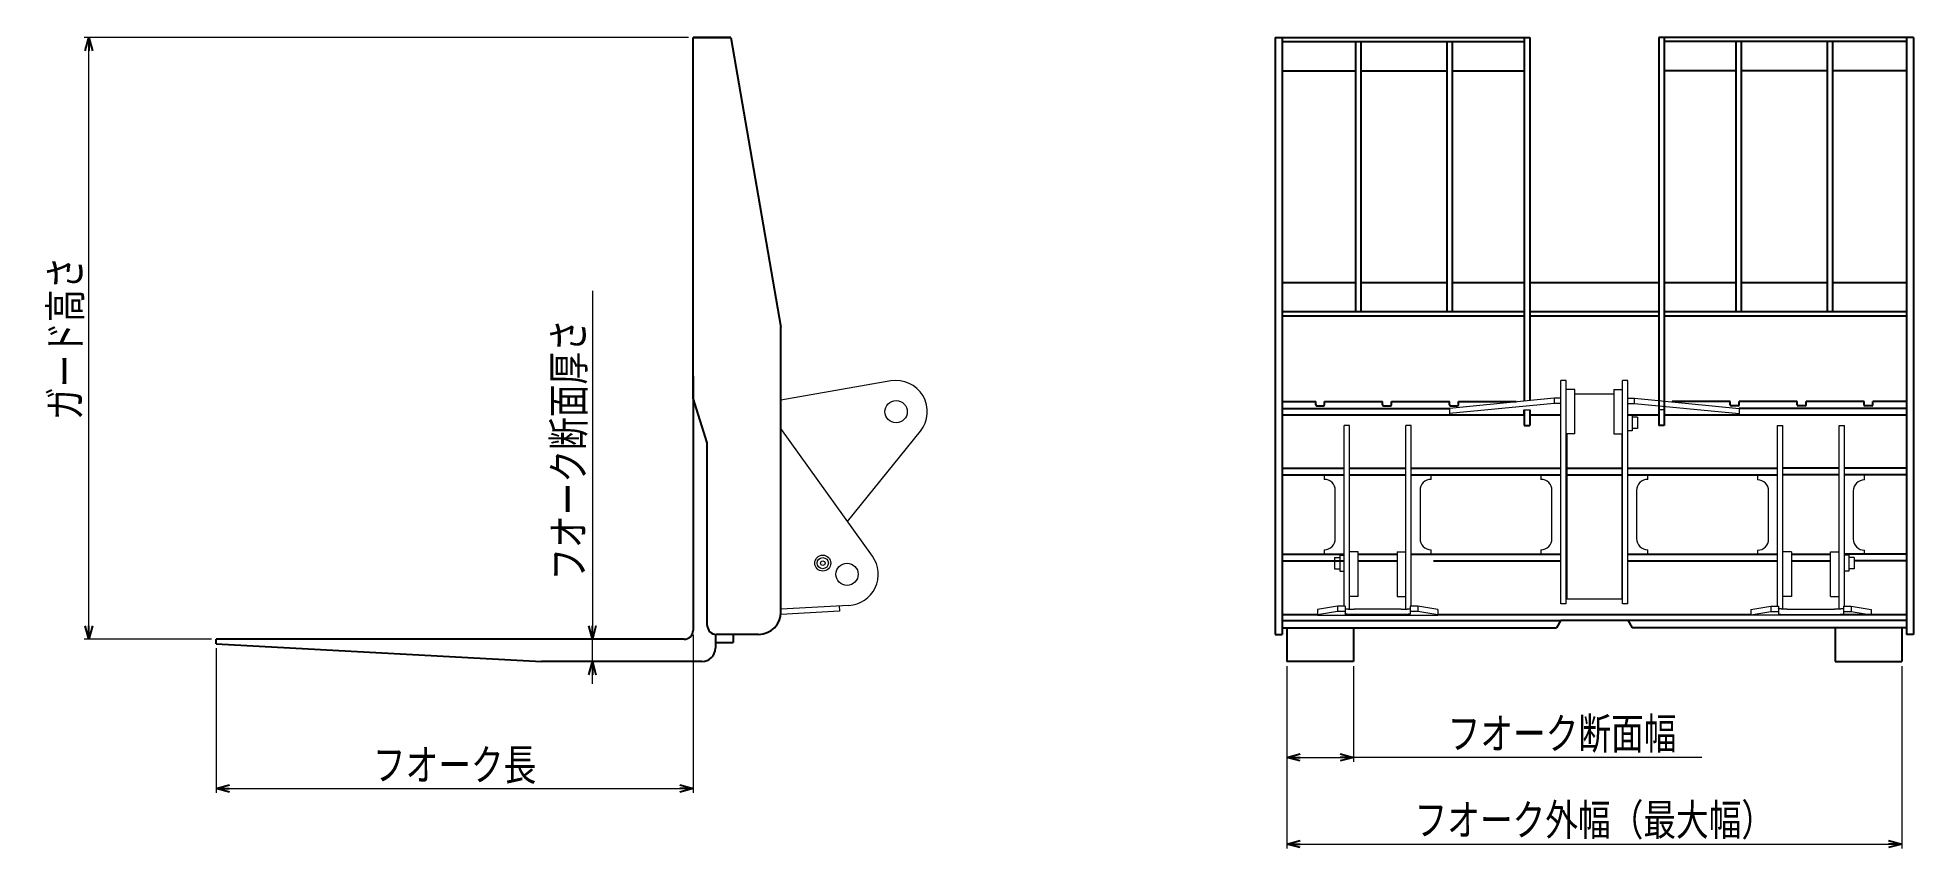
# Model space of a CAD drawing. Header units: millimetres. Extents: x -247 to 174, y -125 to 57.
import ezdxf

# ---------------------------------------------------------------- set-up
doc = ezdxf.new("R2010")
doc.units = ezdxf.units.MM
doc.header["$LTSCALE"] = 0.25
doc.layers.add('Layer0016', color=7, linetype='Continuous')
doc.styles.add('dcStyle0', font='txt.shx', dxfattribs={"width": 0.833333, "bigfont": 'bigfont'})
doc.dimstyles.new('dc_Rotated', dxfattribs={"dimtxt": 8, "dimasz": 3.000002, "dimexe": 1, "dimexo": 1, "dimgap": 1, "dimtad": 3, "dimdsep": 46, "dimtxsty": 'dcStyle0', "dimblk1": 'OPEN30', "dimblk2": 'OPEN30', "dimsah": 1, "dimcen": 0.09, "dimclrd": 7, "dimclre": 7, "dimclrt": 7, "dimadec": 0, "dimazin": 2, "dimtfac": 1, "dimtdec": 4, "dimtmove": 0, "dimatfit": 3, "dimfxl": 1, "dimarcsym": 1})

# ---------------------------------------------------------------- blocks, each defined once
blk = doc.blocks.new('_Open30')
at = {"color": 0, "linetype": 'ByBlock', "lineweight": -2}
for p, q in [((-1, 0.267949), (0, 0)), ((0, 0), (-1, -0.267949)), ((0, 0), (-1, 0))]:
    blk.add_line(p, q, dxfattribs=at)
blk = doc.blocks.new('*D1')
at = {"layer": 'Layer0016', "color": 7, "linetype": 'Continuous', "lineweight": 13}
for p, q in [((-99.55, -77.19), (-99.55, -112.67)), ((-206.55, -80.19), (-206.55, -112.67)), ((-206.55, -111.67), (-99.55, -111.67))]:
    blk.add_line(p, q, dxfattribs=at)
at = {"layer": 'Layer0016', "color": 7, "xscale": 3.000002807615286, "yscale": 2.999989368223643}
for p, rotation in [((-206.55, -111.67), 180), ((-99.55, -111.67), 360)]:
    blk.add_blockref('_Open30', p, dxfattribs=dict(at, rotation=rotation))
at = {"layer": 'Layer0016', "color": 7, "insert": (-153.05, -110.67), "char_height": 8, "attachment_point": 8, "style": 'dcStyle0'}
blk.add_mtext('\\T1.00;フオーク長', dxfattribs=at)
blk = doc.blocks.new('*D2')
at = {"layer": 'Layer0016', "color": 7, "linetype": 'Continuous', "lineweight": 13}
for p, q in [((33.63, -84.19), (33.63, -105.7)), ((48.63, -84.19), (48.63, -105.7)), ((33.63, -104.7), (48.63, -104.7)), ((126.73, -104.7), (48.63, -104.7))]:
    blk.add_line(p, q, dxfattribs=at)
at = {"layer": 'Layer0016', "color": 7, "xscale": 3.000002807615286, "yscale": 2.999989368223643}
for p, rotation in [((33.63, -104.7), 180), ((48.63, -104.7), 360)]:
    blk.add_blockref('_Open30', p, dxfattribs=dict(at, rotation=rotation))
at = {"layer": 'Layer0016', "color": 7, "insert": (69.73, -103.7), "char_height": 8, "attachment_point": 7, "style": 'dcStyle0'}
blk.add_mtext('\\T1.00;フオーク断面幅', dxfattribs=at)
blk = doc.blocks.new('*D3')
at = {"layer": 'Layer0016', "color": 7, "linetype": 'Continuous', "lineweight": 13}
for p, q in [((33.63, -84.19), (33.63, -125.16)), ((171.63, -84.19), (171.63, -125.16)), ((33.63, -124.16), (171.63, -124.16))]:
    blk.add_line(p, q, dxfattribs=at)
at = {"layer": 'Layer0016', "color": 7, "xscale": 3.000002807615286, "yscale": 2.999989368223643}
for p, rotation in [((33.63, -124.16), 180), ((171.63, -124.16), 360)]:
    blk.add_blockref('_Open30', p, dxfattribs=dict(at, rotation=rotation))
at = {"layer": 'Layer0016', "color": 7, "insert": (102.63, -123.16), "char_height": 8, "attachment_point": 8, "style": 'dcStyle0'}
blk.add_mtext('\\T1.00;フオーク外幅（最大幅）', dxfattribs=at)
blk = doc.blocks.new('*D4')
at = {"layer": 'Layer0016', "color": 7, "linetype": 'Continuous', "lineweight": 13}
for p, q in [((-100.55, 56.91), (-236.11, 56.91)), ((-235.11, -78.19), (-235.11, 56.91)), ((-207.55, -78.19), (-236.11, -78.19))]:
    blk.add_line(p, q, dxfattribs=at)
at = {"layer": 'Layer0016', "color": 7, "xscale": 3.000002807615286, "yscale": 2.999989368223643}
for p, rotation in [((-235.11, 56.91), 90), ((-235.11, -78.19), 270)]:
    blk.add_blockref('_Open30', p, dxfattribs=dict(at, rotation=rotation))
at = {"layer": 'Layer0016', "color": 7, "insert": (-236.11, -10.64), "char_height": 8, "attachment_point": 8, "rotation": 90, "style": 'dcStyle0'}
blk.add_mtext('\\T1.00;ガード高さ', dxfattribs=at)
blk = doc.blocks.new('DC_IMAGEDIMGROUP_1')
at = {"layer": 'Layer0016', "color": 7, "linetype": 'Continuous', "lineweight": 13}
for p, q in [((-122.13, 0), (-122.13, -78.19)), ((-122.13, -83.19), (-122.13, -78.19)), ((-122.13, -88.19), (-122.13, -83.19))]:
    blk.add_line(p, q, dxfattribs=at)
at = {"layer": 'Layer0016', "color": 7, "xscale": 3.000002807615286, "yscale": 2.999989368223643}
for p, rotation in [((-122.13, -78.19), 270), ((-122.13, -83.19), 90)]:
    blk.add_blockref('_Open30', p, dxfattribs=dict(at, rotation=rotation))
at = {"layer": 'Layer0016', "color": 7, "insert": (-123.13, -65), "char_height": 8, "attachment_point": 7, "rotation": 90, "style": 'dcStyle0'}
blk.add_mtext('\\T1.00;フオーク断面厚さ', dxfattribs=at)

msp = doc.modelspace()

# ---------------------------------------------------------------- linework, layer by layer
at = {"layer": 'Layer0016', "color": 3, "linetype": 'Continuous', "lineweight": 25}
for p, q in [((-99.547, 56.906), (-91.047, 56.906)), ((-91.047, 56.906), (-99.547, 56.906)), ((-99.547, -24.094), (-99.547, 56.906)), ((-91.047, 56.906), (-79.847, -8.094)), ((31.031, 56.906), (31.031, -77.094)), ((31.031, 56.906), (88.131, 56.906)), ((32.631, 56.906), (32.631, -77.094)), ((32.631, 56.006), (86.931, 56.006)), ((49.131, -4.694), (49.131, 56.006)), ((50.331, -4.694), (50.331, 56.006)), ((69.631, -4.694), (69.631, 56.006)), ((70.831, -4.694), (70.831, 56.006)), ((86.931, 56.906), (86.931, -24.7)), ((88.131, 56.906), (88.131, -24.581)), ((174.231, 56.906), (117.131, 56.906)), ((117.131, 56.906), (117.131, -30.194)), ((118.331, 56.906), (118.331, -30.194)), ((172.631, 56.006), (118.331, 56.006)), ((134.431, -4.694), (134.431, 56.006)), ((135.631, -4.694), (135.631, 56.006)), ((154.931, -4.694), (154.931, 56.006)), ((156.131, -4.694), (156.131, 56.006)), ((172.631, 56.906), (172.631, -77.094)), ((174.231, 56.906), (174.231, -77.094)), ((32.631, 49.406), (49.131, 49.406)), ((50.331, 49.406), (69.631, 49.406)), ((70.831, 49.406), (86.931, 49.406)), ((134.431, 49.406), (118.331, 49.406)), ((154.931, 49.406), (135.631, 49.406)), ((172.631, 49.406), (156.131, 49.406)), ((32.631, 1.906), (49.131, 1.906)), ((50.331, 1.906), (69.631, 1.906)), ((70.831, 1.906), (86.931, 1.906)), ((88.131, 1.906), (117.131, 1.906)), ((118.331, 1.906), (134.431, 1.906)), ((135.631, 1.906), (154.931, 1.906)), ((156.131, 1.906), (172.631, 1.906)), ((-79.847, -72.094), (-79.847, -8.094)), ((86.931, -4.694), (32.631, -4.694)), ((32.631, -5.594), (86.931, -5.594)), ((117.131, -4.694), (88.131, -4.694)), ((88.131, -5.594), (117.131, -5.594)), ((172.631, -4.694), (118.331, -4.694)), ((118.331, -5.594), (172.631, -5.594)), ((-99.547, -19.094), (-99.547, -76.194)), ((-96.347, -34.094), (-99.547, -24.094)), ((32.631, -24.794), (40.131, -24.794)), ((40.131, -25.544), (40.131, -24.794)), ((42.131, -25.544), (42.131, -24.794)), ((42.131, -24.794), (55.131, -24.794)), ((55.131, -25.544), (55.131, -24.794)), ((57.131, -25.544), (57.131, -24.794)), ((57.131, -24.794), (70.131, -24.794)), ((70.131, -25.544), (70.131, -24.794)), ((72.131, -25.544), (72.131, -24.794)), ((72.131, -24.794), (85.131, -24.794)), ((85.131, -24.877), (85.131, -24.794)), ((133.131, -24.794), (120.131, -24.794)), ((120.131, -24.877), (120.131, -24.794)), ((133.131, -25.544), (133.131, -24.794)), ((135.131, -25.544), (135.131, -24.794)), ((148.131, -24.794), (135.131, -24.794)), ((148.131, -25.544), (148.131, -24.794)), ((150.131, -25.544), (150.131, -24.794)), ((163.131, -24.794), (150.131, -24.794)), ((163.131, -25.544), (163.131, -24.794)), ((165.131, -25.544), (165.131, -24.794)), ((172.631, -24.794), (165.131, -24.794)), ((32.631, -26.394), (70.131, -26.394)), ((32.631, -27.794), (86.931, -27.794)), ((40.381, -25.794), (41.881, -25.794)), ((55.381, -25.794), (56.281, -25.794)), ((56.281, -25.794), (56.881, -25.794)), ((70.381, -25.794), (71.881, -25.794)), ((86.931, -26.679), (86.931, -30.194)), ((88.131, -26.679), (88.131, -30.194)), ((88.131, -27.794), (95.131, -27.794)), ((110.131, -27.794), (117.131, -27.794)), ((118.331, -27.794), (172.631, -27.794)), ((134.881, -25.794), (133.381, -25.794)), ((172.631, -26.394), (135.131, -26.394)), ((148.981, -25.794), (148.381, -25.794)), ((149.881, -25.794), (148.981, -25.794)), ((164.881, -25.794), (163.381, -25.794)), ((86.931, -30.194), (88.131, -30.194)), ((118.331, -30.194), (117.131, -30.194)), ((-96.347, -75.094), (-96.347, -34.094)), ((32.631, -39.794), (46.531, -39.794)), ((32.631, -41.294), (46.531, -41.294)), ((47.731, -39.794), (60.331, -39.794)), ((47.731, -41.294), (60.331, -41.294)), ((61.531, -39.794), (95.131, -39.794)), ((61.531, -41.294), (95.131, -41.294)), ((96.331, -39.794), (108.931, -39.794)), ((96.331, -41.294), (108.931, -41.294)), ((110.131, -39.794), (143.731, -39.794)), ((110.131, -41.294), (143.731, -41.294)), ((157.531, -39.794), (144.931, -39.794)), ((157.531, -41.294), (144.931, -41.294)), ((172.631, -39.794), (158.731, -39.794)), ((172.631, -41.294), (158.731, -41.294)), ((32.631, -59.094), (46.531, -59.094)), ((32.631, -60.594), (46.531, -60.594)), ((49.631, -59.094), (58.431, -59.094)), ((49.631, -60.594), (58.431, -60.594)), ((61.531, -59.094), (95.131, -59.094)), ((66.531, -60.594), (95.131, -60.594)), ((110.131, -59.094), (143.731, -59.094)), ((110.131, -60.594), (143.731, -60.594)), ((146.831, -59.094), (155.631, -59.094)), ((146.831, -60.594), (155.631, -60.594)), ((172.631, -59.094), (158.731, -59.094)), ((172.631, -60.594), (160.931, -60.594)), ((32.631, -72.594), (40.531, -72.594)), ((32.631, -73.994), (95.073, -73.994)), ((32.631, -75.594), (94.15, -75.594)), ((33.631, -75.594), (33.631, -83.194)), ((48.631, -75.594), (48.631, -83.194)), ((67.531, -72.594), (137.731, -72.594)), ((95.131, -73.894), (94.15, -75.594)), ((95.131, -73.894), (110.131, -73.894)), ((110.131, -73.894), (111.113, -75.594)), ((172.631, -73.994), (110.189, -73.994)), ((172.631, -75.594), (111.113, -75.594)), ((156.631, -75.594), (156.631, -83.194)), ((157.821, -72.594), (172.631, -72.594)), ((171.631, -75.594), (171.631, -83.194)), ((-206.547, -79.194), (-206.547, -78.194)), ((-101.547, -78.194), (-206.547, -78.194)), ((-206.547, -79.194), (-133.547, -83.194)), ((-94.547, -77.084), (-94.547, -80.194)), ((-94.547, -78.894), (-90.547, -78.894)), ((-84.847, -77.094), (-94.347, -77.094)), ((-90.547, -77.094), (-90.547, -78.894)), ((31.031, -77.094), (32.631, -77.094)), ((174.231, -77.094), (172.631, -77.094)), ((-97.547, -83.194), (-133.547, -83.194)), ((48.631, -83.194), (33.631, -83.194)), ((156.631, -83.194), (171.631, -83.194))]:
    msp.add_line(p, q, dxfattribs=at)
at = {"layer": 'Layer0016', "color": 3, "linetype": 'Continuous', "lineweight": 18}
for p, q in [((-55.197, -20.198), (-79.847, -24.489)), ((96.331, -20.094), (95.131, -20.094)), ((95.131, -70.194), (95.131, -20.094)), ((96.331, -70.194), (96.331, -20.094)), ((110.131, -20.094), (108.931, -20.094)), ((108.931, -70.194), (108.931, -20.094)), ((110.131, -70.194), (110.131, -20.094)), ((93.631, -24.04), (70.131, -26.355)), ((93.631, -25.222), (70.131, -27.537)), ((93.631, -24.04), (93.631, -25.222)), ((95.131, -24.04), (93.631, -24.04)), ((95.131, -25.222), (93.631, -25.222)), ((98.231, -22.094), (96.331, -22.094)), ((98.231, -32.094), (98.231, -22.094)), ((107.031, -23.195), (98.231, -23.195)), ((107.031, -22.094), (107.031, -32.094)), ((107.031, -22.094), (108.931, -22.094)), ((110.131, -24.04), (111.631, -24.04)), ((110.131, -25.222), (111.631, -25.222)), ((111.631, -24.04), (135.131, -26.355)), ((111.631, -25.222), (111.631, -24.04)), ((111.631, -25.222), (135.131, -27.537)), ((70.131, -26.355), (70.131, -27.794)), ((86.331, -27.794), (86.831, -27.708)), ((86.831, -26.679), (88.231, -26.679)), ((86.831, -27.708), (86.831, -26.679)), ((88.231, -26.679), (88.231, -27.708)), ((88.231, -27.708), (88.731, -27.794)), ((110.131, -27.708), (110.631, -27.794)), ((117.131, -27.794), (110.131, -27.794)), ((111.131, -27.794), (111.131, -31.394)), ((112.331, -28.344), (111.131, -28.344)), ((112.331, -28.344), (112.331, -30.844)), ((116.531, -27.794), (117.031, -27.708)), ((118.431, -26.679), (117.031, -26.679)), ((117.031, -26.679), (117.031, -27.708)), ((118.431, -27.708), (118.431, -26.679)), ((118.431, -27.708), (118.931, -27.794)), ((135.131, -26.355), (135.131, -27.794)), ((-59.309, -59.513), (-79.847, -30.891)), ((-64.905, -51.716), (-48.554, -31.496)), ((46.531, -70.738), (46.531, -30.194)), ((47.731, -30.194), (46.531, -30.194)), ((47.731, -71.407), (47.731, -30.194)), ((60.331, -71.407), (60.331, -30.194)), ((61.531, -30.194), (60.331, -30.194)), ((61.531, -70.738), (61.531, -30.194)), ((98.231, -32.094), (96.331, -32.094)), ((96.431, -32.094), (96.431, -69.097)), ((107.031, -32.094), (108.931, -32.094)), ((108.831, -32.094), (108.831, -69.097)), ((111.131, -31.394), (110.131, -31.394)), ((112.331, -30.844), (111.131, -30.844)), ((143.731, -30.194), (144.931, -30.194)), ((143.731, -70.738), (143.731, -30.194)), ((144.931, -71.407), (144.931, -30.194)), ((157.531, -30.194), (158.731, -30.194)), ((157.531, -71.407), (157.531, -30.194)), ((158.731, -70.738), (158.731, -30.194)), ((42.031, -41.294), (42.031, -42.294)), ((66.031, -42.294), (66.031, -41.294)), ((90.631, -41.294), (90.631, -42.294)), ((114.631, -42.294), (114.631, -41.294)), ((139.231, -41.394), (139.231, -42.394)), ((163.231, -42.394), (163.231, -41.394)), ((44.531, -55.594), (44.531, -44.794)), ((63.531, -44.794), (63.531, -55.594)), ((93.131, -55.594), (93.131, -44.794)), ((112.131, -44.794), (112.131, -55.594)), ((141.731, -55.694), (141.731, -44.894)), ((160.731, -44.894), (160.731, -55.694)), ((42.031, -58.094), (42.031, -59.094)), ((49.631, -58.594), (47.731, -58.594)), ((49.631, -68.594), (49.631, -58.594)), ((58.431, -58.594), (60.331, -58.594)), ((58.431, -58.594), (58.431, -68.594)), ((66.031, -59.094), (66.031, -58.094)), ((90.631, -58.094), (90.631, -59.094)), ((114.631, -59.094), (114.631, -58.094)), ((139.231, -58.194), (139.231, -59.194)), ((146.831, -58.594), (144.931, -58.594)), ((146.831, -58.594), (146.831, -68.594)), ((155.631, -68.594), (155.631, -58.594)), ((155.631, -58.594), (157.531, -58.594)), ((163.231, -59.194), (163.231, -58.194)), ((44.331, -59.844), (44.331, -62.344)), ((44.331, -59.844), (45.531, -59.844)), ((44.331, -62.344), (45.531, -62.344)), ((45.531, -59.294), (45.531, -62.894)), ((45.531, -59.294), (46.531, -59.294)), ((45.531, -62.894), (46.531, -62.894)), ((159.731, -59.294), (158.731, -59.294)), ((159.731, -62.894), (158.731, -62.894)), ((159.731, -59.294), (159.731, -62.894)), ((160.931, -59.844), (159.731, -59.844)), ((160.931, -62.344), (159.731, -62.344)), ((160.931, -59.844), (160.931, -62.344)), ((-64.598, -70.583), (-79.847, -71.454)), ((-66.801, -70.709), (-66.732, -71.907)), ((45.031, -70.738), (40.531, -71.509)), ((40.531, -71.509), (40.531, -72.792)), ((46.731, -70.738), (45.031, -70.738)), ((45.031, -70.738), (45.031, -71.936)), ((46.731, -70.738), (46.731, -72.507)), ((49.631, -68.594), (47.731, -68.594)), ((59.331, -71.423), (48.731, -71.423)), ((58.431, -68.594), (60.331, -68.594)), ((63.031, -70.738), (61.331, -70.738)), ((61.331, -70.738), (61.331, -72.507)), ((67.531, -71.509), (63.031, -70.738)), ((63.031, -70.738), (63.031, -71.936)), ((67.531, -71.509), (67.531, -72.792)), ((96.331, -70.194), (95.131, -70.194)), ((96.431, -69.097), (108.831, -69.097)), ((110.131, -70.194), (108.931, -70.194)), ((137.731, -71.509), (142.231, -70.738)), ((137.731, -71.509), (137.731, -72.792)), ((142.231, -70.738), (143.931, -70.738)), ((142.231, -70.738), (142.231, -71.936)), ((143.931, -70.738), (143.931, -72.507)), ((146.831, -68.594), (144.931, -68.594)), ((145.931, -71.423), (156.531, -71.423)), ((155.631, -68.594), (157.531, -68.594)), ((158.531, -70.738), (160.231, -70.738)), ((158.531, -70.738), (158.531, -72.507)), ((160.231, -70.738), (160.231, -71.936)), ((160.231, -70.738), (164.731, -71.509)), ((164.731, -71.509), (164.731, -72.792)), ((-66.732, -71.907), (-79.879, -72.658)), ((45.031, -71.936), (40.531, -72.707)), ((40.531, -72.792), (67.531, -72.792)), ((46.731, -71.936), (45.031, -71.936)), ((59.331, -72.621), (48.731, -72.621)), ((63.031, -71.936), (61.331, -71.936)), ((67.531, -72.707), (63.031, -71.936)), ((137.731, -72.707), (142.231, -71.936)), ((164.731, -72.792), (137.731, -72.792)), ((142.231, -71.936), (143.931, -71.936)), ((145.931, -72.621), (156.531, -72.621)), ((158.531, -71.936), (160.231, -71.936)), ((160.231, -71.936), (164.731, -72.707))]:
    msp.add_line(p, q, dxfattribs=at)
for centre, radius in [((-53.997, -27.094), 2.5), ((-70.451, -61.094), 1.8), ((-70.451, -61.094), 1.25), ((-70.451, -61.094), 0.51), ((-70.451, -61.094), 0.005), ((-64.997, -63.594), 2.5)]:
    msp.add_circle(centre, radius, dxfattribs=at)
for centre, radius, start, end in [((-53.997, -27.094), 7, 321.0397, 99.87458), ((42.031, -44.794), 2.5, 0, 90), ((66.031, -44.794), 2.5, 90, 180), ((90.631, -44.794), 2.5, 0, 90), ((114.631, -44.794), 2.5, 90, 180), ((139.231, -44.894), 2.5, 0, 90), ((163.231, -44.894), 2.5, 90, 180), ((42.031, -55.594), 2.5, 270, 0), ((66.031, -55.594), 2.5, 180, 270), ((90.631, -55.594), 2.5, 270, 0), ((114.631, -55.594), 2.5, 180, 270), ((139.231, -55.694), 2.5, 270, 0), ((163.231, -55.694), 2.5, 180, 270), ((-64.997, -63.594), 7, 273.2704, 35.66063)]:
    msp.add_arc(centre, radius, start, end, dxfattribs=at)
at = {"layer": 'Layer0016', "color": 3, "linetype": 'Continuous', "lineweight": 25}
for centre, radius, start, end in [((40.381, -25.544), 0.25, 180, 270), ((41.881, -25.544), 0.25, 270, 0), ((55.381, -25.544), 0.25, 180, 270), ((56.881, -25.544), 0.25, 270, 0), ((70.381, -25.544), 0.25, 180, 270), ((71.881, -25.544), 0.25, 270, 0), ((133.381, -25.544), 0.25, 180, 270), ((134.881, -25.544), 0.25, 270, 0), ((148.381, -25.544), 0.25, 180, 270), ((149.881, -25.544), 0.25, 270, 0), ((163.381, -25.544), 0.25, 180, 270), ((164.881, -25.544), 0.25, 270, 0), ((-94.347, -75.094), 2, 180, 270), ((-84.847, -72.094), 5, 270, 0), ((-101.547, -76.194), 2, 270, 0), ((-97.547, -80.194), 3, 270, 0)]:
    msp.add_arc(centre, radius, start, end, dxfattribs=at)
at = {"layer": 'Layer0016', "color": 3, "linetype": 'Continuous', "lineweight": 18}
for points, knots in [([(46.731, -71.309), (46.731, -71.312), (46.737, -71.319), (46.759, -71.329), (46.809, -71.342), (46.893, -71.355), (47.008, -71.367), (47.151, -71.379), (47.322, -71.39), (47.517, -71.4), (47.655, -71.405), (47.727, -71.408)], [0, 0, 0, 0, 0.0085134, 0.0231705, 0.0756432, 0.1599018, 0.2750166, 0.4191866, 0.590045, 0.7847445, 1, 1, 1, 1]), ([(47.727, -71.408), (47.805, -71.41), (48.14, -71.42), (48.475, -71.423), (48.731, -71.423)], [0, 0, 0, 0, 0.2345409, 1, 1, 1, 1]), ([(59.331, -71.423), (59.418, -71.423), (59.753, -71.422), (60.088, -71.416), (60.335, -71.408)], [0, 0, 0, 0, 0.2610549, 1, 1, 1, 1]), ([(60.335, -71.408), (60.408, -71.405), (60.545, -71.4), (60.74, -71.39), (60.911, -71.379), (61.055, -71.367), (61.169, -71.355), (61.253, -71.342), (61.303, -71.329), (61.326, -71.319), (61.331, -71.312), (61.331, -71.309)], [0, 0, 0, 0, 0.2152555, 0.409955, 0.5808134, 0.7249834, 0.8400982, 0.9243568, 0.9768295, 0.9914866, 1, 1, 1, 1]), ([(144.927, -71.408), (144.855, -71.405), (144.717, -71.4), (144.522, -71.39), (144.351, -71.379), (144.208, -71.367), (144.093, -71.355), (144.009, -71.342), (143.959, -71.329), (143.937, -71.319), (143.931, -71.312), (143.931, -71.309)], [0, 0, 0, 0, 0.2152555, 0.409955, 0.5808134, 0.7249834, 0.8400982, 0.9243568, 0.9768295, 0.9914866, 1, 1, 1, 1]), ([(145.931, -71.423), (145.844, -71.423), (145.509, -71.422), (145.174, -71.416), (144.927, -71.408)], [0, 0, 0, 0, 0.2610549, 1, 1, 1, 1]), ([(157.535, -71.408), (157.457, -71.41), (157.122, -71.42), (156.787, -71.423), (156.531, -71.423)], [0, 0, 0, 0, 0.2345409, 1, 1, 1, 1]), ([(158.531, -71.309), (158.531, -71.312), (158.526, -71.319), (158.503, -71.329), (158.453, -71.342), (158.369, -71.355), (158.255, -71.367), (158.111, -71.379), (157.94, -71.39), (157.745, -71.4), (157.608, -71.405), (157.535, -71.408)], [0, 0, 0, 0, 0.0085134, 0.0231705, 0.0756432, 0.1599018, 0.2750166, 0.4191866, 0.590045, 0.7847445, 1, 1, 1, 1]), ([(48.731, -72.621), (48.601, -72.621), (48.346, -72.62), (47.975, -72.613), (47.634, -72.603), (47.335, -72.59), (47.117, -72.575), (46.973, -72.562), (46.889, -72.552), (46.823, -72.542), (46.78, -72.533), (46.754, -72.524), (46.741, -72.519), (46.731, -72.512), (46.731, -72.507)], [0, 0, 0, 0, 0.1939774, 0.3805254, 0.5525031, 0.7033379, 0.8272877, 0.8776741, 0.9196981, 0.9529812, 0.9773006, 0.9860816, 0.9926625, 1, 1, 1, 1]), ([(61.331, -72.507), (61.331, -72.512), (61.322, -72.519), (61.308, -72.524), (61.283, -72.533), (61.239, -72.542), (61.173, -72.552), (61.089, -72.562), (60.945, -72.575), (60.727, -72.59), (60.428, -72.603), (60.087, -72.613), (59.716, -72.62), (59.461, -72.621), (59.331, -72.621)], [0, 0, 0, 0, 0.0073375, 0.0139184, 0.0226994, 0.0470188, 0.0803019, 0.1223259, 0.1727123, 0.2966621, 0.4474969, 0.6194746, 0.8060226, 1, 1, 1, 1]), ([(143.931, -72.507), (143.931, -72.512), (143.941, -72.519), (143.954, -72.524), (143.98, -72.533), (144.023, -72.542), (144.089, -72.552), (144.173, -72.562), (144.317, -72.575), (144.535, -72.59), (144.834, -72.603), (145.175, -72.613), (145.546, -72.62), (145.801, -72.621), (145.931, -72.621)], [0, 0, 0, 0, 0.0073375, 0.0139184, 0.0226994, 0.0470188, 0.0803019, 0.1223259, 0.1727123, 0.2966621, 0.4474969, 0.6194746, 0.8060226, 1, 1, 1, 1]), ([(156.531, -72.621), (156.661, -72.621), (156.916, -72.62), (157.287, -72.613), (157.628, -72.603), (157.927, -72.59), (158.145, -72.575), (158.289, -72.562), (158.373, -72.552), (158.439, -72.542), (158.483, -72.533), (158.508, -72.524), (158.522, -72.519), (158.531, -72.512), (158.531, -72.507)], [0, 0, 0, 0, 0.1939774, 0.3805254, 0.5525031, 0.7033379, 0.8272877, 0.8776741, 0.9196981, 0.9529812, 0.9773006, 0.9860816, 0.9926625, 1, 1, 1, 1])]:
    msp.add_open_spline(points, degree=3, knots=knots, dxfattribs=at)

# ---------------------------------------------------------------- block references
at = {"layer": 'Layer0016', "linetype": 'Continuous'}
msp.add_blockref('DC_IMAGEDIMGROUP_1', (0, 0), dxfattribs=at)

# ---------------------------------------------------------------- dimensions: what is measured, and where the dimension line sits
at = {"layer": 'Layer0016', "linetype": 'Continuous', "lineweight": 13}
dim = msp.add_linear_dim(base=(-235.108, 56.906), p1=(-206.547, -78.194), p2=(-99.547, 56.906), angle=90, text='ガード高さ', dimstyle='dc_Rotated', override={"dimtxt": 8, "dimasz": 3.000002, "dimexe": 1, "dimexo": 1, "dimgap": 1, "dimtad": 3, "dimtih": 0, "dimtoh": 0, "dimdec": 2, "dimlfac": 1, "dimzin": 8, "dimtxsty": 'dcStyle0', "dimblk1": 'Open30', "dimblk2": 'Open30', "dimsah": 1, "dimclrd": 7, "dimclre": 7, "dimclrt": 7, "dimazin": 2, "dimtofl": 1, "dimtolj": 0, "dimtzin": 8, "dimarcsym": 1}, dxfattribs=at)
dim.commit()
dim.dimension.update_dxf_attribs({"geometry": '*D4', "text_midpoint": (-235.108, -10.644), "dimtype": 160})
for base, p1, p2, text, picture, middle in [((-99.547, -111.666), (-206.547, -79.194), (-99.547, -76.194), 'フオーク長', '*D1', (-153.047, -111.666)), ((48.631, -104.704), (33.631, -83.194), (48.631, -83.194), 'フオーク断面幅', '*D2', (97.731, -104.704)), ((171.631, -124.157), (33.631, -83.194), (171.631, -83.194), 'フオーク外幅（最大幅）', '*D3', (102.631, -124.157))]:
    dim = msp.add_linear_dim(base=base, p1=p1, p2=p2, text=text, dimstyle='dc_Rotated', override={"dimtxt": 8, "dimasz": 3.000002, "dimexe": 1, "dimexo": 1, "dimgap": 1, "dimtad": 3, "dimtih": 0, "dimtoh": 0, "dimdec": 2, "dimlfac": 1, "dimzin": 8, "dimtxsty": 'dcStyle0', "dimblk1": 'Open30', "dimblk2": 'Open30', "dimsah": 1, "dimclrd": 7, "dimclre": 7, "dimclrt": 7, "dimazin": 2, "dimtofl": 1, "dimtolj": 0, "dimtzin": 8, "dimarcsym": 1}, dxfattribs=at)
    dim.commit()
    dim.dimension.update_dxf_attribs({"geometry": picture, "text_midpoint": middle, "dimtype": 160})

doc.saveas('drawing.dxf')
